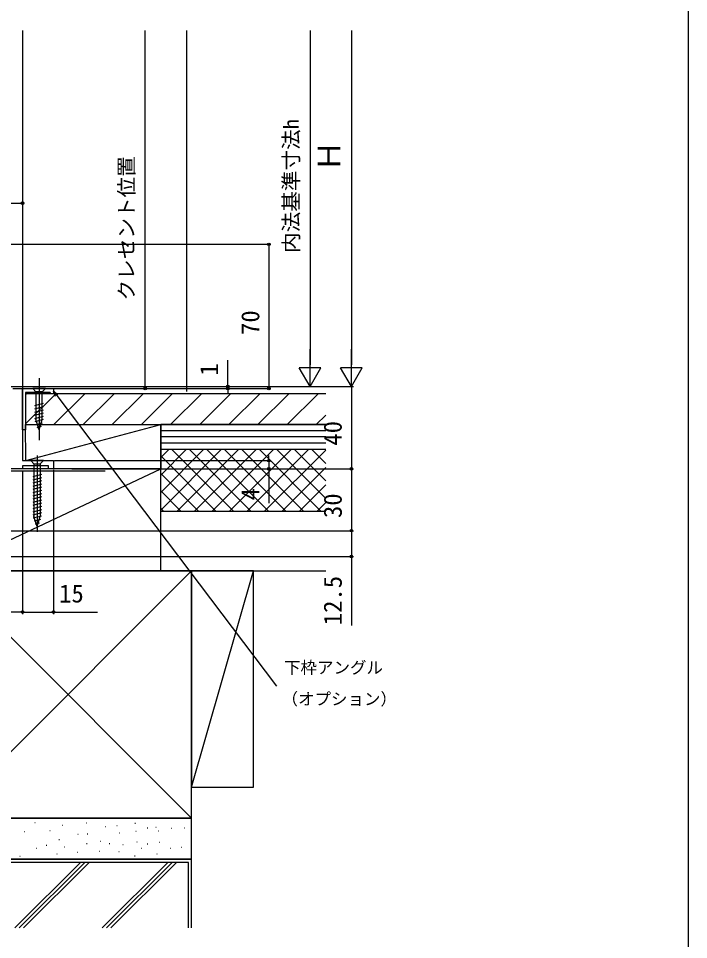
# Model space of a CAD drawing. Units: millimetres, scale not verified. Extents: x -525 to 525, y -783 to 779.
# Drawn here: x 199.8 to 525, y 99.6 to 546.8 of the extents above; entities that cross this region are included whole.
import ezdxf
from ezdxf.enums import TextEntityAlignment as Align

# ---------------------------------------------------------------- set-up
doc = ezdxf.new("R2010")
doc.units = ezdxf.units.MM
doc.header["$LTSCALE"] = 4
for name, color, linetype in [('0-2_YKK_11', 7, 'Continuous'), ('0-4_YKK_12', 2, 'Continuous'), ('0-5_YKK_13', 4, 'Continuous'), ('0-7_YKK_D', 6, 'Continuous'), ('0-8_YKK_ZWAK', 7, 'Continuous'), ('0-9_YSS_K', 3, 'Continuous'), ('0-A_YSS_KE', 3, 'Continuous')]:
    doc.layers.add(name, color=color, linetype=linetype)
doc.styles.add('ＭＳ ゴシック', font='')
doc.styles.get('ＭＳ ゴシック').set_extended_font_data('MS Gothic')

msp = doc.modelspace()

# ---------------------------------------------------------------- linework, layer by layer
at = {"layer": '0-2_YKK_11'}
msp.add_lwpolyline([(197.074, 367.122), (201.874, 367.122), (201.874, 332.122), (216.874, 332.122), (216.874, 328.122), (214.374, 328.122), (214.374, 329.622), (201.874, 329.622), (201.874, 328.122), (151.874, 328.122), (151.874, 298.122), (149.374, 298.122), (149.374, 318.122)], dxfattribs=at)
msp.add_lwpolyline([(201.874, 347.122), (201.874, 367.122), (216.874, 367.122), (216.874, 364.622), (215.674, 364.622), (215.374, 364.922), (215.174, 365.122), (203.274, 365.122), (203.274, 347.122)], close=True, dxfattribs=at)
at = {"layer": '0-4_YKK_12'}
msp.add_line((201.874, 540.963), (201.874, 366.622), dxfattribs=at)
at = {"layer": '0-5_YKK_13'}
for p, q in [((209.874, 372.122), (209.874, 342.122)), ((212.974, 367.122), (206.774, 367.122)), ((206.774, 367.122), (208.324, 365.572)), ((212.974, 367.122), (211.424, 365.572)), ((208.324, 365.572), (208.324, 352.038)), ((211.424, 365.572), (208.324, 365.572)), ((211.424, 352.038), (211.424, 365.572)), ((207.774, 358.828), (211.974, 359.953)), ((207.774, 357.275), (211.974, 358.4)), ((207.774, 355.722), (211.974, 356.847)), ((207.774, 354.169), (211.974, 355.295)), ((207.774, 352.616), (211.974, 353.742)), ((208.032, 351.133), (211.974, 352.189)), ((209.874, 347.122), (208.324, 352.038)), ((208.484, 349.701), (211.52, 350.514)), ((208.935, 348.269), (210.985, 348.818)), ((209.874, 347.122), (211.424, 352.038)), ((208.874, 334.622), (208.873, 297.622)), ((211.973, 332.122), (210.423, 330.572)), ((207.323, 330.572), (207.323, 305.038)), ((210.423, 330.572), (210.423, 305.038)), ((210.973, 325.377), (206.773, 324.251)), ((210.973, 323.824), (206.773, 322.698)), ((210.973, 322.271), (206.773, 321.145)), ((210.973, 320.718), (206.773, 319.592)), ((210.973, 319.165), (206.773, 318.04)), ((210.973, 317.612), (206.773, 316.487)), ((210.973, 316.059), (206.773, 314.934)), ((210.973, 314.506), (206.773, 313.381)), ((210.973, 312.953), (206.773, 311.828)), ((210.973, 311.4), (206.773, 310.275)), ((210.973, 309.847), (206.773, 308.722)), ((210.973, 308.294), (206.773, 307.169)), ((210.973, 306.742), (206.773, 305.616)), ((210.973, 305.189), (207.032, 304.133)), ((208.873, 300.122), (207.323, 305.038)), ((208.873, 300.122), (207.323, 305.038)), ((208.873, 300.122), (210.423, 305.038)), ((210.519, 303.514), (207.483, 302.701)), ((209.985, 301.818), (207.935, 301.269))]:
    msp.add_line(p, q, dxfattribs=at)
msp.add_lwpolyline([(211.973, 332.122), (205.773, 332.122), (207.323, 330.572), (210.423, 330.572)], dxfattribs=at)
at = {"layer": '0-7_YKK_D'}
for p, q in [((261.374, 367.122), (261.374, 540.963)), ((341.374, 540.963), (341.374, 378.622)), ((361.374, 540.963), (361.374, 378.622)), ((71.874, 457.122), (201.874, 457.122)), ((192.574, 437.122), (322.374, 437.122)), ((321.374, 437.122), (321.374, 367.122)), ((341.374, 368.122), (341.374, 386.308)), ((361.374, 368.122), (361.374, 386.308)), ((301.374, 368.122), (301.374, 380.835)), ((341.374, 368.122), (336.124, 377.215)), ((346.624, 377.215), (336.124, 377.215)), ((341.374, 368.122), (346.624, 377.215)), ((361.374, 368.122), (356.124, 377.215)), ((366.624, 377.215), (356.124, 377.215)), ((361.374, 368.122), (366.624, 377.215)), ((175.274, 368.122), (302.374, 368.122)), ((210.874, 367.122), (322.374, 367.122)), ((210.874, 367.122), (302.374, 367.122)), ((228.174, 367.122), (262.374, 367.122)), ((242.374, 368.122), (362.374, 368.122)), ((244.874, 368.122), (362.374, 368.122)), ((244.874, 368.122), (342.374, 368.122)), ((301.374, 367.122), (301.374, 368.122)), ((301.374, 367.122), (301.374, 364.572)), ((361.374, 368.122), (361.374, 328.122)), ((217.374, 332.122), (322.374, 332.122)), ((321.374, 332.122), (321.374, 334.672)), ((321.374, 332.122), (321.374, 328.122)), ((201.874, 327.122), (201.874, 257.622)), ((201.874, 327.122), (201.874, 257.622)), ((216.874, 327.622), (216.874, 257.622)), ((225.824, 328.122), (322.374, 328.122)), ((244.874, 328.122), (362.374, 328.122)), ((244.874, 328.122), (362.374, 328.122)), ((321.374, 328.122), (321.374, 311.454)), ((361.374, 328.122), (361.374, 298.122)), ((152.374, 298.122), (362.374, 298.122)), ((160.874, 298.122), (362.374, 298.122)), ((162.09, 285.622), (362.374, 285.622)), ((201.874, 258.622), (151.874, 258.622))]:
    msp.add_line(p, q, dxfattribs=at)
for points in [[(217.867, 363.326), (216.874, 365.772), (218.957, 364.15)], [(216.874, 365.772), (218.412, 363.738), (325.045, 222.727)], [(361.374, 298.122), (361.374, 285.622), (361.374, 252.072)], [(201.874, 258.622), (216.874, 258.622), (238.151, 258.622)]]:
    msp.add_lwpolyline(points, dxfattribs=at)
for centre in [(201.874, 457.122), (321.374, 437.122), (261.374, 367.122), (301.374, 368.122), (301.374, 367.122), (321.374, 367.122), (321.374, 332.122), (321.374, 328.122), (361.374, 328.122), (361.374, 298.122), (361.374, 298.122), (361.374, 285.622), (201.874, 258.622), (201.874, 258.622), (216.874, 258.622)]:
    msp.add_circle(centre, 0.637, dxfattribs=at)
at = {"layer": '0-8_YKK_ZWAK'}
msp.add_lwpolyline([(-525, -782.7), (525, -782.7), (525, 747.3)], dxfattribs=at)
at = {"layer": '0-9_YSS_K'}
for p, q in [((281.374, 540.963), (281.374, 365.622)), ((203.274, 364.105), (203.79, 364.622)), ((203.274, 349.963), (217.932, 364.622)), ((217.074, 349.622), (232.074, 364.622)), ((231.216, 349.622), (246.216, 364.622)), ((245.359, 349.622), (260.359, 364.622)), ((259.501, 349.622), (274.501, 364.622)), ((273.643, 349.622), (288.643, 364.622)), ((287.785, 349.622), (302.785, 364.622)), ((301.927, 349.622), (316.927, 364.622)), ((316.069, 349.622), (331.069, 364.622)), ((330.211, 349.622), (345.211, 364.622)), ((344.353, 349.622), (348.913, 354.181)), ((203.274, 349.622), (268.874, 349.622)), ((203.46, 332.122), (203.274, 349.622)), ((348.913, 346.622), (268.874, 346.622)), ((348.913, 343.622), (268.874, 343.622)), ((348.913, 340.622), (268.874, 340.622)), ((268.874, 337.622), (348.913, 337.622)), ((268.874, 278.622), (268.874, 337.622)), ((268.874, 333.596), (272.9, 337.622)), ((268.874, 325.11), (281.385, 337.622)), ((268.874, 316.625), (289.87, 337.622)), ((268.874, 308.14), (298.356, 337.622)), ((304.172, 307.622), (274.172, 337.622)), ((276.841, 307.622), (306.841, 337.622)), ((312.657, 307.622), (282.657, 337.622)), ((285.326, 307.622), (315.326, 337.622)), ((321.142, 307.622), (291.142, 337.622)), ((293.811, 307.622), (323.811, 337.622)), ((329.628, 307.622), (299.628, 337.622)), ((302.297, 307.622), (332.297, 337.622)), ((338.113, 307.622), (308.113, 337.622)), ((310.782, 307.622), (340.782, 337.622)), ((346.598, 307.622), (316.598, 337.622)), ((319.267, 307.622), (348.913, 337.267)), ((348.913, 313.792), (325.083, 337.622)), ((348.913, 322.278), (333.569, 337.622)), ((348.913, 330.763), (342.054, 337.622)), ((295.686, 307.622), (268.874, 334.435)), ((163.874, 278.622), (268.874, 328.122)), ((327.752, 307.622), (348.913, 328.782)), ((287.201, 307.622), (268.874, 325.949)), ((278.716, 307.622), (268.874, 317.464)), ((336.238, 307.622), (348.913, 320.297)), ((270.231, 307.622), (268.874, 308.979)), ((344.723, 307.622), (348.913, 311.811)), ((268.874, 307.622), (348.913, 307.622)), ((163.874, 158.622), (283.874, 278.622)), ((163.874, 278.622), (283.874, 158.622)), ((268.874, 278.622), (348.913, 278.622)), ((283.874, 173.622), (313.874, 278.622)), ((202.653, 152.093), (202.853, 152.093)), ((207.777, 156.434), (207.977, 156.434)), ((215.06, 152.67), (215.26, 152.67)), ((221.067, 155.148), (221.267, 155.148)), ((232.642, 156.291), (232.842, 156.291)), ((242.074, 154.576), (242.274, 154.576)), ((247.504, 155.005), (247.704, 155.005)), ((256.365, 156.148), (256.565, 156.148)), ((256.793, 152.29), (256.993, 152.29)), ((262.367, 153.862), (262.567, 153.862)), ((266.511, 154.148), (266.711, 154.148)), ((267.575, 152.382), (267.775, 152.382)), ((274.085, 153.719), (274.285, 153.719)), ((280.27, 153.824), (280.47, 153.824)), ((219.495, 148.145), (219.695, 148.145)), ((228.641, 150.861), (228.841, 150.861)), ((233.238, 150.939), (233.438, 150.939)), ((248.819, 151.516), (249.019, 151.516)), ((208.424, 144.014), (208.624, 144.014)), ((213.35, 145.43), (213.55, 145.43)), ((221.985, 144.591), (222.185, 144.591)), ((232.928, 146.288), (233.128, 146.288)), ((239.502, 147.431), (239.702, 147.431)), ((243.932, 146.288), (244.132, 146.288)), ((250.506, 145.859), (250.706, 145.859)), ((257.222, 147.145), (257.422, 147.145)), ((259.495, 144.014), (259.695, 144.014)), ((262.367, 146.145), (262.567, 146.145)), ((268.226, 147.002), (268.426, 147.002)), ((273.634, 144.014), (273.834, 144.014)), ((278.944, 144.43), (279.144, 144.43)), ((200.488, 140.143), (200.688, 140.143)), ((218.495, 141.286), (218.695, 141.286)), ((228.498, 142.001), (228.698, 142.001)), ((239.009, 142.571), (239.209, 142.571)), ((248.505, 142.429), (248.705, 142.429)), ((256.222, 140.286), (256.422, 140.286)), ((266.94, 141.286), (267.14, 141.286)), ((282.374, 137.122), (165.374, 137.122)), ((229.899, 137.122), (198.074, 105.296)), ((200.195, 105.296), (232.021, 137.122)), ((234.142, 137.122), (202.317, 105.296)), ((240.501, 105.296), (272.326, 137.122)), ((242.622, 105.296), (274.447, 137.122)), ((244.743, 105.296), (276.568, 137.122)), ((282.374, 105.296), (282.374, 137.122))]:
    msp.add_line(p, q, dxfattribs=at)
msp.add_lwpolyline([(203.46, 332.122), (268.874, 349.622), (268.874, 328.122), (216.874, 328.122)], dxfattribs=at)
msp.add_lwpolyline([(283.874, 173.622), (313.874, 173.622), (313.874, 278.622), (283.874, 278.622)], close=True, dxfattribs=at)
at = {"layer": '0-A_YSS_KE'}
for p, q in [((348.913, 349.622), (268.874, 349.622)), ((268.874, 337.622), (268.874, 349.622)), ((268.874, 337.622), (348.913, 337.622)), ((152.873, 327.122), (241.874, 327.122)), ((283.874, 138.622), (163.874, 138.622)), ((283.874, 105.296), (283.874, 138.622))]:
    msp.add_line(p, q, dxfattribs=at)
for points in [[(348.913, 364.622), (203.274, 364.622), (203.274, 349.622), (348.913, 349.622)], [(163.874, 328.122), (163.874, 278.622), (268.874, 278.622)], [(268.874, 278.622), (268.874, 328.122), (163.874, 328.122)]]:
    msp.add_lwpolyline(points, dxfattribs=at)
for points in [[(283.874, 158.622), (283.874, 278.622), (163.874, 278.622), (163.874, 158.622)], [(283.874, 138.622), (283.874, 158.622), (163.874, 158.622), (163.874, 138.622)]]:
    msp.add_lwpolyline(points, close=True, dxfattribs=at)

# ---------------------------------------------------------------- texts
at = {"layer": '0-7_YKK_D', "style": 'ＭＳ ゴシック'}
for s, height, p in [('内法基準寸法h', 7.331, (338.01, 432.929)), ('Ｈ', 11, (359.374, 472.428)), ('クレセント位置', 7.331, (258.124, 409.866)), ('70', 8.798, (319.374, 393.122)), ('1', 8.798, (299.374, 373.381)), ('40', 8.798, (359.374, 339.394)), ('4', 8.798, (319.374, 312.84)), ('30', 8.798, (359.374, 304.258)), ('12.5', 8.798, (359.374, 252.231))]:
    msp.add_text(s, height=height, rotation=90, dxfattribs=at).set_placement(p, align=Align.BOTTOM_LEFT)
for s, height, p in [('15', 8.798, (219.583, 260.622)), ('下枠アングル', 5.865, (328.73, 226.987)), ('（オプション）', 5.865, (327.502, 211.745))]:
    msp.add_text(s, height=height, dxfattribs=at).set_placement(p, align=Align.BOTTOM_LEFT)

doc.saveas('drawing.dxf')
